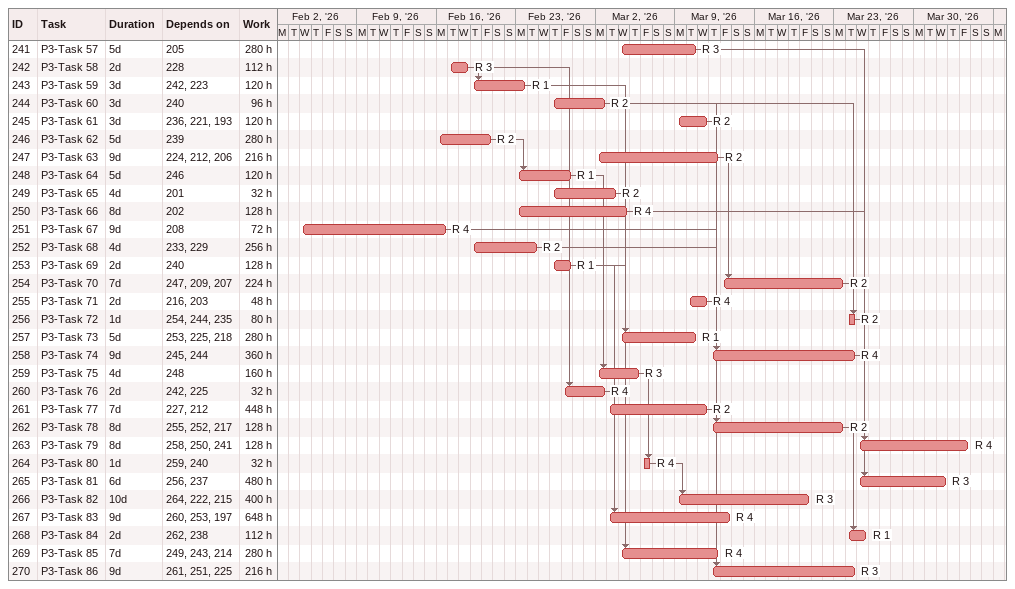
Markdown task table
| ID | Task | Duration | Start | Finish | Predecessors | Resources | Work (h) |
|---|---|---|---|---|---|---|---|
| 241 | P3-Task 57 | 5d | 2026-03-04 | 2026-03-10 | 205 | R 3 | 280 |
| 242 | P3-Task 58 | 2d | 2026-02-17 | 2026-02-18 | 228 | R 3 | 112 |
| 243 | P3-Task 59 | 3d | 2026-02-19 | 2026-02-23 | 242, 223 | R 1 | 120 |
| 244 | P3-Task 60 | 3d | 2026-02-26 | 2026-03-02 | 240 | R 2 | 96 |
| 245 | P3-Task 61 | 3d | 2026-03-09 | 2026-03-11 | 236, 221, 193 | R 2 | 120 |
| 246 | P3-Task 62 | 5d | 2026-02-16 | 2026-02-20 | 239 | R 2 | 280 |
| 247 | P3-Task 63 | 9d | 2026-03-02 | 2026-03-12 | 224, 212, 206 | R 2 | 216 |
| 248 | P3-Task 64 | 5d | 2026-02-23 | 2026-02-27 | 246 | R 1 | 120 |
| 249 | P3-Task 65 | 4d | 2026-02-26 | 2026-03-03 | 201 | R 2 | 32 |
| 250 | P3-Task 66 | 8d | 2026-02-23 | 2026-03-04 | 202 | R 4 | 128 |
| 251 | P3-Task 67 | 9d | 2026-02-04 | 2026-02-16 | 208 | R 4 | 72 |
| 252 | P3-Task 68 | 4d | 2026-02-19 | 2026-02-24 | 233, 229 | R 2 | 256 |
| 253 | P3-Task 69 | 2d | 2026-02-26 | 2026-02-27 | 240 | R 1 | 128 |
| 254 | P3-Task 70 | 7d | 2026-03-13 | 2026-03-23 | 247, 209, 207 | R 2 | 224 |
| 255 | P3-Task 71 | 2d | 2026-03-10 | 2026-03-11 | 216, 203 | R 4 | 48 |
| 256 | P3-Task 72 | 1d | 2026-03-24 | 2026-03-24 | 254, 244, 235 | R 2 | 80 |
| 257 | P3-Task 73 | 5d | 2026-03-04 | 2026-03-10 | 253, 225, 218 | R 1 | 280 |
| 258 | P3-Task 74 | 9d | 2026-03-12 | 2026-03-24 | 245, 244 | R 4 | 360 |
| 259 | P3-Task 75 | 4d | 2026-03-02 | 2026-03-05 | 248 | R 3 | 160 |
| 260 | P3-Task 76 | 2d | 2026-02-27 | 2026-03-02 | 242, 225 | R 4 | 32 |
| 261 | P3-Task 77 | 7d | 2026-03-03 | 2026-03-11 | 227, 212 | R 2 | 448 |
| 262 | P3-Task 78 | 8d | 2026-03-12 | 2026-03-23 | 255, 252, 217 | R 2 | 128 |
| 263 | P3-Task 79 | 8d | 2026-03-25 | 2026-04-03 | 258, 250, 241 | R 4 | 128 |
| 264 | P3-Task 80 | 1d | 2026-03-06 | 2026-03-06 | 259, 240 | R 4 | 32 |
| 265 | P3-Task 81 | 6d | 2026-03-25 | 2026-04-01 | 256, 237 | R 3 | 480 |
| 266 | P3-Task 82 | 10d | 2026-03-09 | 2026-03-20 | 264, 222, 215 | R 3 | 400 |
| 267 | P3-Task 83 | 9d | 2026-03-03 | 2026-03-13 | 260, 253, 197 | R 4 | 648 |
| 268 | P3-Task 84 | 2d | 2026-03-24 | 2026-03-25 | 262, 238 | R 1 | 112 |
| 269 | P3-Task 85 | 7d | 2026-03-04 | 2026-03-12 | 249, 243, 214 | R 4 | 280 |
| 270 | P3-Task 86 | 9d | 2026-03-12 | 2026-03-24 | 261, 251, 225 | R 3 | 216 |
